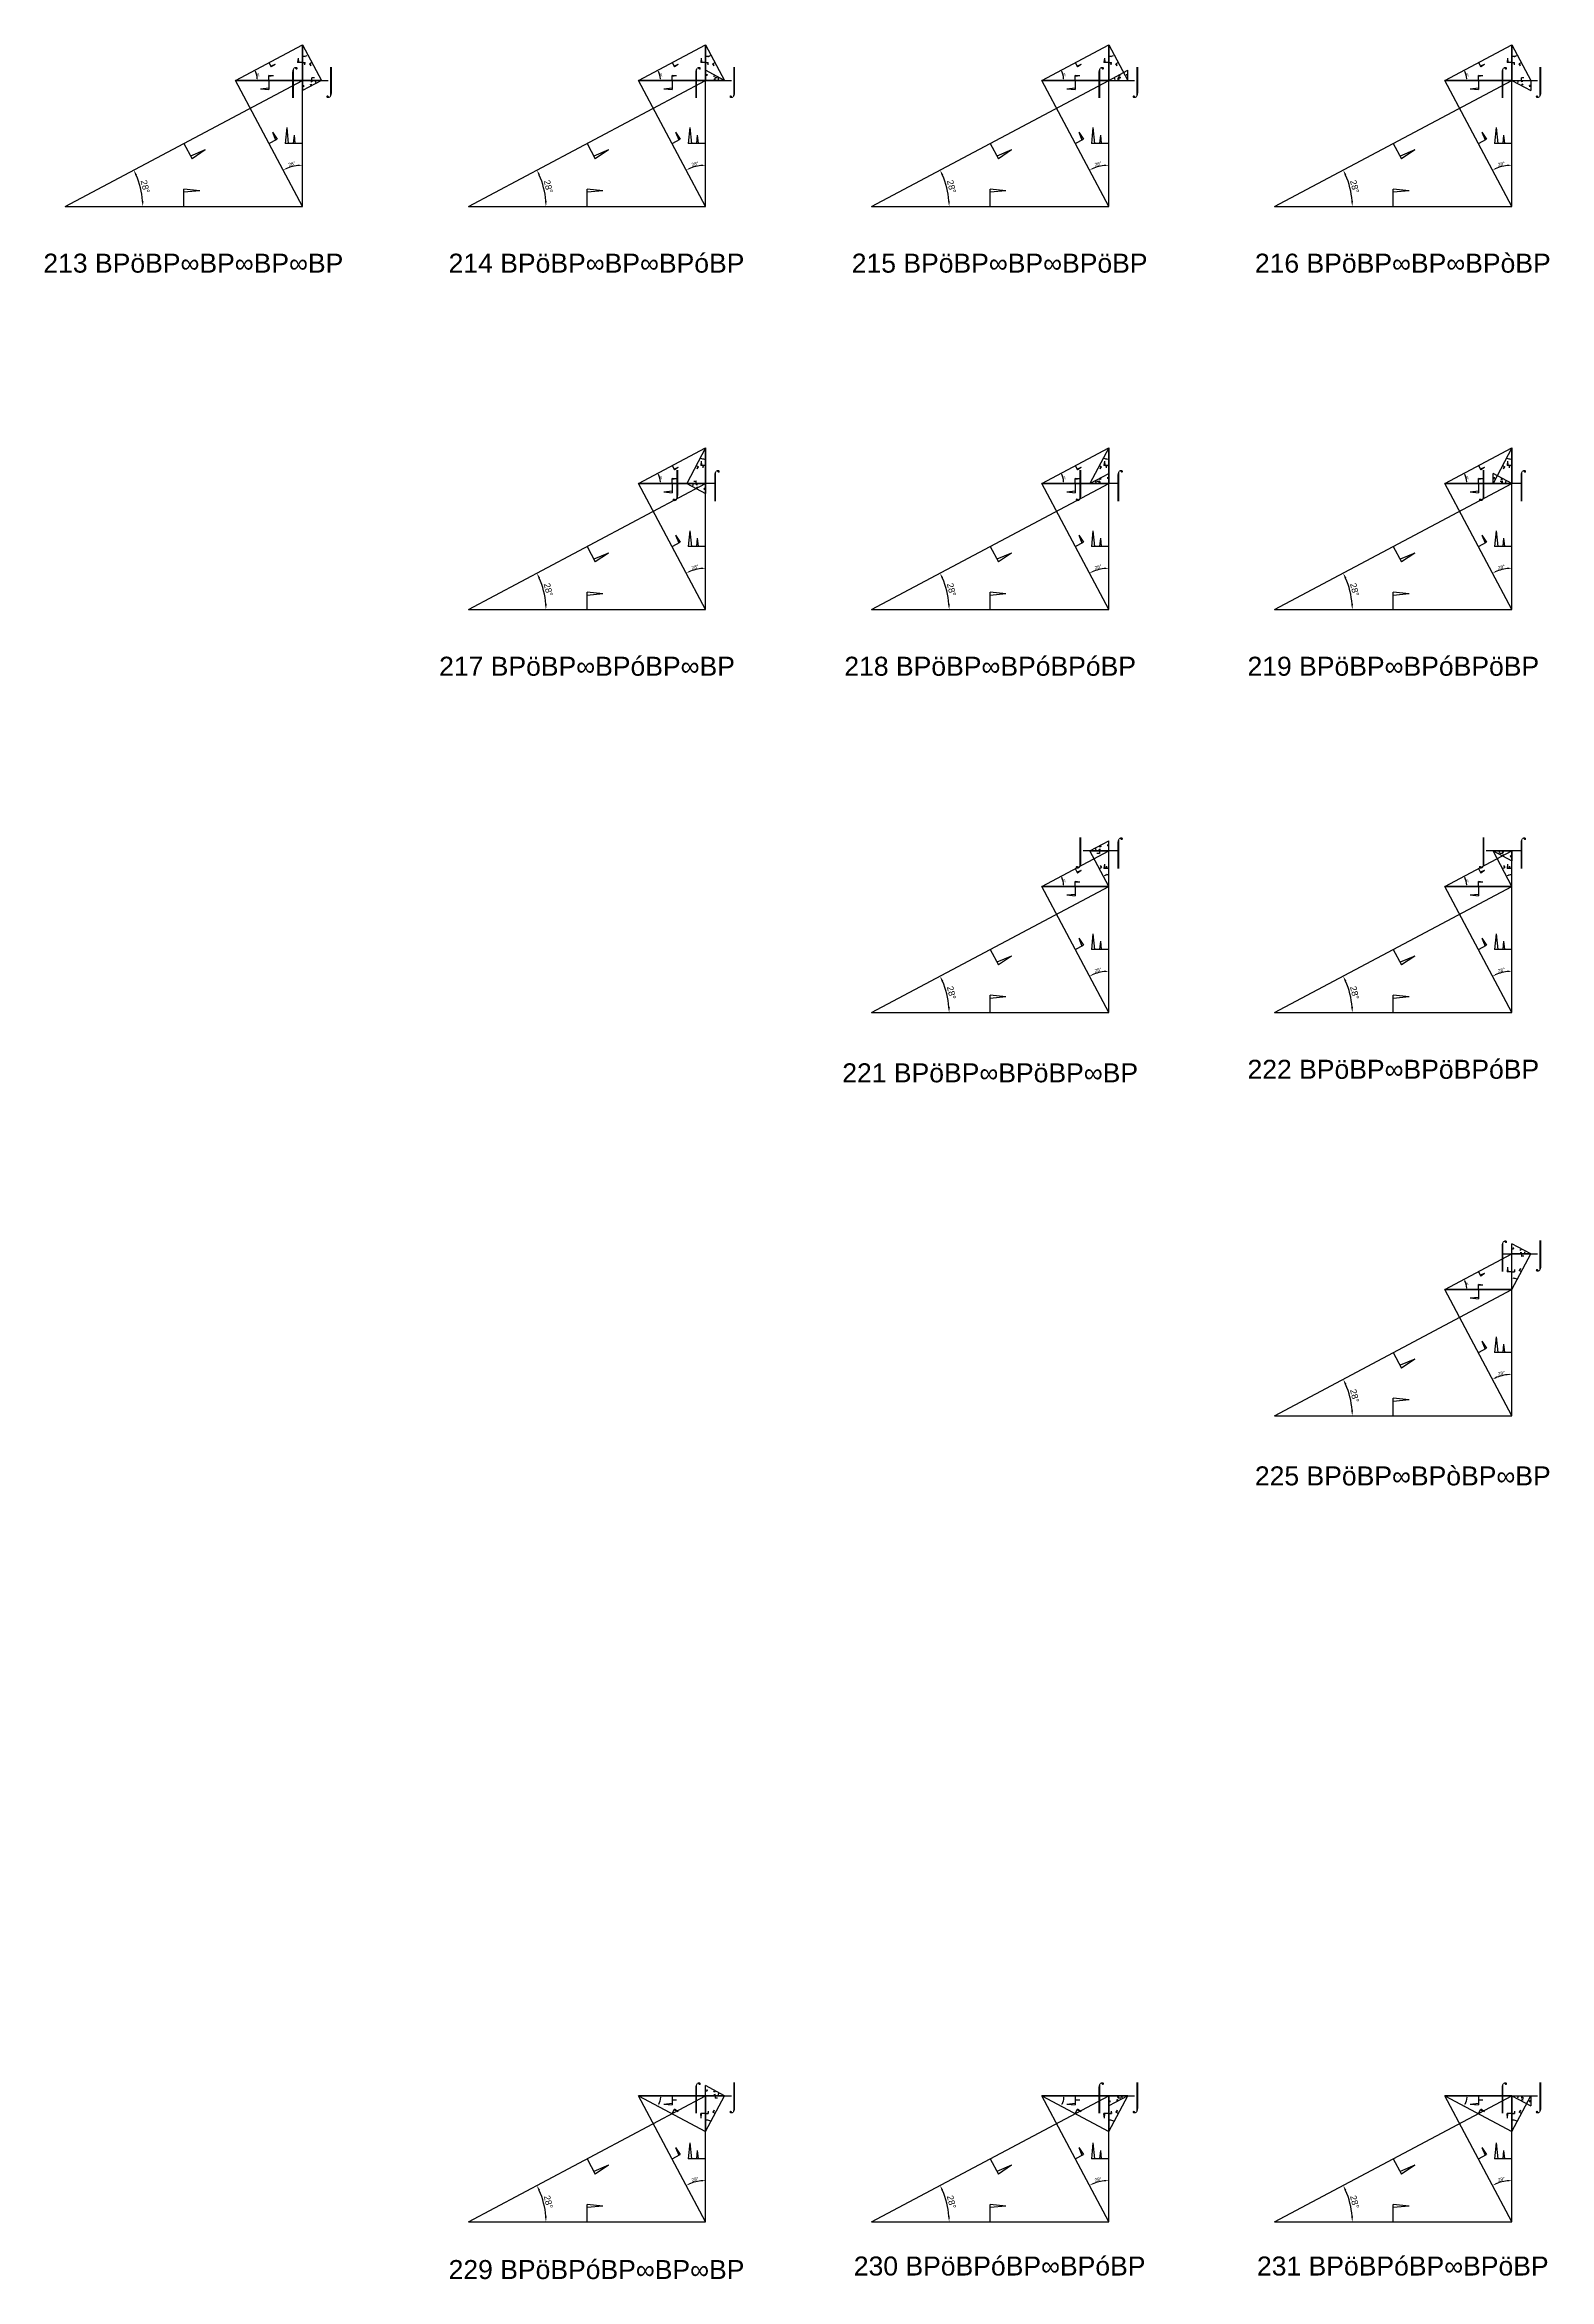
# Model space of a CAD drawing. Header units: millimetres. Extents: x 130908 to 599272, y -2842299 to 24518.
# Drawn here: x 180577 to 275681, y -1974750 to -1833474 of the extents above; entities that cross this region are included whole.
import ezdxf
from ezdxf.enums import TextEntityAlignment as Align

# ---------------------------------------------------------------- set-up
doc = ezdxf.new("R2010")
doc.units = ezdxf.units.MM
doc.header["$PDMODE"] = 35
doc.linetypes.add('DASHED', pattern=[19.05, 12.7, -6.35])
for name, color, linetype in [('BASE', 170, 'Continuous'), ('HYPOTENUSE', 20, 'Continuous'), ('PERPENDICULAR', 90, 'Continuous')]:
    doc.layers.add(name, color=color, linetype=linetype)
doc.styles.add('Arial', font='arial_0.ttf')
doc.dimstyles.new('ISO-25', dxfattribs={"dimtxt": 250, "dimasz": 100, "dimexe": 1.25, "dimexo": 0.625, "dimgap": 100, "dimtad": 1, "dimdec": 0, "dimtxsty": 'Arial', "dimcen": 2.5, "dimadec": 0, "dimazin": 0, "dimtfac": 1, "dimtdec": 0, "dimtmove": 0, "dimatfit": 3, "dimfxl": 1, "dimarcsym": 0})

# ---------------------------------------------------------------- blocks, each defined once
blk = doc.blocks.new('*D9')
at = {"color": 0, "lineweight": -2, "ltscale": 100, "transparency": 16777216}
blk.add_arc((0, 0), 4906, 4.08845, 23.91155, dxfattribs=at)
at = {"color": 0, "ltscale": 100, "transparency": 16777216}
for points in [[(4432, 1963), (4537, 2014), (4332, 2303)], [(4952, 352), (4835, 348), (4906, 0)]]:
    blk.add_solid(points, dxfattribs=at)
at = {"layer": 'Defpoints', "color": 0, "ltscale": 100, "transparency": 16777216}
for p in [(15000, 7976), (0, 0), (0, 0), (4841, 796), (15000, 0)]:
    blk.add_point(p, dxfattribs=at)
at = {"color": 0, "ltscale": 100, "transparency": 16777216, "insert": (5055, 1260), "char_height": 400, "attachment_point": 5, "rotation": 284, "style": 'Arial'}
blk.add_mtext('28°', dxfattribs=at)
blk = doc.blocks.new('SanjoyNathGeometrifyingTrigonometryFundamentalLockedSet')
at = {"color": 114, "linetype": 'DASHED', "ltscale": 100, "true_color": 0x139b48}
for p, q in [((14000, 4987.8), (13900, 3987.8)), ((14000, 4987.8), (14100, 3987.8)), ((15000, 3987.8), (13900, 3987.8))]:
    blk.add_line(p, q, dxfattribs=at)
at = {"color": 242, "linetype": 'DASHED', "ltscale": 100, "true_color": 0xcd2027}
for p, q in [((7500, 3987.8), (8016.4, 3016.6)), ((8852.4, 3574.3), (7922.5, 3193.2)), ((8852.4, 3574.3), (8016.4, 3016.6))]:
    blk.add_line(p, q, dxfattribs=at)
at = {"color": 159, "linetype": 'DASHED', "ltscale": 100, "true_color": 0x22346e}
for p, q in [((7500, 0), (7500, 1100)), ((8500, 1000), (7500, 1100)), ((8500, 1000), (7500, 900))]:
    blk.add_line(p, q, dxfattribs=at)
at = {"layer": 'BASE'}
blk.add_line((0, 0), (15000, 0), dxfattribs=at)
at = {"layer": 'HYPOTENUSE'}
blk.add_line((0, 0), (15000, 7975.6), dxfattribs=at)
at = {"layer": 'PERPENDICULAR'}
blk.add_line((15000, 0), (15000, 7975.6), dxfattribs=at)
at = {"color": 4, "ltscale": 100}
dim = blk.add_angular_dim_2l(base=(4841, 795.6), line1=((0, 0), (15000, 0)), line2=((0, 0), (15000, 7975.6)), dimstyle='ISO-25', override={"dimtxt": 400, "dimasz": 350, "dimgap": 100}, dxfattribs=at)
dim.commit()
dim.dimension.update_dxf_attribs({"geometry": '*D9', "text_midpoint": (5055.4, 1260.5)})

msp = doc.modelspace()

# ---------------------------------------------------------------- linework, layer by layer
at = {"linetype": 'DASHED', "ltscale": 70}
for p, q in [((196274, -1835729), (198672, -1835729)), ((221757, -1835729), (224155, -1835729)), ((247240, -1835729), (249637, -1835729)), ((272722, -1835729), (275120, -1835729)), ((222956, -1861211), (220558, -1861211)), ((248438, -1861211), (246041, -1861211)), ((273921, -1861211), (271523, -1861211)), ((248438, -1884439), (246041, -1884439)), ((273921, -1884439), (271523, -1884439)), ((272722, -1909922), (275120, -1909922)), ((221757, -1963143), (224155, -1963143)), ((247240, -1963143), (249637, -1963143)), ((272722, -1963143), (275120, -1963143))]:
    msp.add_line(p, q, dxfattribs=at)

# ---------------------------------------------------------------- block references
at = {"linetype": 'DASHED', "ltscale": 100}
for p, xscale, yscale, zscale in [((192633, -1835729), 0.282714919717775, 0.282714919717775, 0.282714919717775), ((218115, -1835729), 0.282714919717775, 0.282714919717775, 0.282714919717775), ((243598, -1835729), 0.282714919717775, 0.282714919717775, 0.282714919717775), ((269081, -1835729), 0.282714919717775, 0.282714919717775, 0.282714919717775), ((223555, -1835729), -0.07992772583102702, 0.07992772583102702, 0.07992772583102702), ((247839, -1835729), 0.07992772583102702, 0.07992772583102702, 0.07992772583102702), ((218115, -1861211), 0.282714919717775, 0.282714919717775, 0.282714919717775), ((243598, -1861211), 0.282714919717775, 0.282714919717775, 0.282714919717775), ((269081, -1861211), 0.282714919717775, 0.282714919717775, 0.282714919717775), ((246640, -1861211), 0.07992772583102702, 0.07992772583102702, 0.07992772583102702), ((273322, -1861211), -0.07992772583102702, 0.07992772583102702, 0.07992772583102702), ((243598, -1886694), 0.282714919717775, 0.282714919717775, 0.282714919717775), ((246640, -1884439), 0.07992772583102702, 0.07992772583102702, 0.07992772583102702), ((269081, -1886694), 0.282714919717775, 0.282714919717775, 0.282714919717775), ((269081, -1912177), 0.282714919717775, 0.282714919717775, 0.282714919717775), ((274521, -1909922), -0.07992772583102702, 0.07992772583102702, 0.07992772583102702), ((223555, -1963143), -0.07992772583102702, 0.07992772583102702, 0.07992772583102702)]:
    msp.add_blockref('SanjoyNathGeometrifyingTrigonometryFundamentalLockedSet', p, dxfattribs=dict(at, xscale=xscale, yscale=yscale, zscale=zscale))
for p, xscale, yscale, zscale, rotation in [((196873, -1833474), 0.150322189285358, 0.150322189285358, 0.150322189285358, 270), ((222356, -1833474), 0.150322189285358, 0.150322189285358, 0.150322189285358, 270), ((247839, -1833474), 0.150322189285358, 0.150322189285358, 0.150322189285358, 270), ((273322, -1833474), 0.150322189285358, 0.150322189285358, 0.150322189285358, 270), ((196873, -1843704), 0.53170943166148, 0.53170943166148, 0.53170943166148, 90.00000000000001), ((198072, -1835729), 0.07992772583102702, 0.07992772583102702, 0.07992772583102702, 180), ((222356, -1843704), 0.53170943166148, 0.53170943166148, 0.53170943166148, 90.00000000000001), ((247839, -1843704), 0.53170943166148, 0.53170943166148, 0.53170943166148, 90.00000000000001), ((273322, -1843704), 0.53170943166148, 0.53170943166148, 0.53170943166148, 90.00000000000001), ((273322, -1835729), -0.07992772583102702, 0.07992772583102702, 0.07992772583102702, 180), ((222356, -1858956), -0.150322189285358, 0.150322189285358, 0.150322189285358, 90), ((247839, -1858956), -0.150322189285358, 0.150322189285358, 0.150322189285358, 90), ((273322, -1858956), -0.150322189285358, 0.150322189285358, 0.150322189285358, 90), ((222356, -1869187), 0.53170943166148, 0.53170943166148, 0.53170943166148, 90.00000000000001), ((221157, -1861211), -0.07992772583102702, 0.07992772583102702, 0.07992772583102702, 180), ((247839, -1869187), 0.53170943166148, 0.53170943166148, 0.53170943166148, 90.00000000000001), ((273322, -1869187), 0.53170943166148, 0.53170943166148, 0.53170943166148, 90.00000000000001), ((247839, -1886694), 0.150322189285358, 0.150322189285358, 0.150322189285358, 90), ((273322, -1886694), 0.150322189285358, 0.150322189285358, 0.150322189285358, 90), ((272123, -1884439), -0.07992772583102702, 0.07992772583102702, 0.07992772583102702, 180), ((247839, -1894670), 0.53170943166148, 0.53170943166148, 0.53170943166148, 90.00000000000001), ((273322, -1894670), 0.53170943166148, 0.53170943166148, 0.53170943166148, 90.00000000000001), ((273322, -1912177), -0.150322189285358, 0.150322189285358, 0.150322189285358, 270), ((273322, -1920153), 0.53170943166148, 0.53170943166148, 0.53170943166148, 90.00000000000001), ((222356, -1971118), 0.53170943166148, 0.53170943166148, 0.53170943166148, 90.00000000000001), ((218115, -1963143), -0.282714919717775, 0.282714919717775, 0.282714919717775, 180), ((222356, -1965397), -0.150322189285358, 0.150322189285358, 0.150322189285358, 270), ((247839, -1971118), 0.53170943166148, 0.53170943166148, 0.53170943166148, 90.00000000000001), ((243598, -1963143), -0.282714919717775, 0.282714919717775, 0.282714919717775, 180), ((247839, -1965397), -0.150322189285358, 0.150322189285358, 0.150322189285358, 270), ((249038, -1963143), 0.07992772583102702, 0.07992772583102702, 0.07992772583102702, 180), ((273322, -1971118), 0.53170943166148, 0.53170943166148, 0.53170943166148, 90.00000000000001), ((269081, -1963143), -0.282714919717775, 0.282714919717775, 0.282714919717775, 180), ((273322, -1965397), -0.150322189285358, 0.150322189285358, 0.150322189285358, 270), ((273322, -1963143), -0.07992772583102702, 0.07992772583102702, 0.07992772583102702, 180)]:
    msp.add_blockref('SanjoyNathGeometrifyingTrigonometryFundamentalLockedSet', p, dxfattribs=dict(at, xscale=xscale, yscale=yscale, zscale=zscale, rotation=rotation))
at = {"linetype": 'DASHED'}
for p in [(181873, -1843704), (207356, -1843704), (232839, -1843704), (258322, -1843704), (207356, -1869187), (232839, -1869187), (258322, -1869187), (232839, -1894670), (258322, -1894670), (258322, -1920153), (207356, -1971118), (232839, -1971118), (258322, -1971118)]:
    msp.add_blockref('SanjoyNathGeometrifyingTrigonometryFundamentalLockedSet', p, dxfattribs=at)

# ---------------------------------------------------------------- texts
at = {"linetype": 'DASHED', "ltscale": 100, "style": 'Arial'}
for s, p in [('⌠', (196274, -1835729)), ('⌡', (198672, -1835729)), ('⌠', (221757, -1835729)), ('⌡', (224155, -1835729)), ('⌠', (247240, -1835729)), ('⌡', (249637, -1835729)), ('⌠', (272722, -1835729)), ('⌡', (275120, -1835729)), ('213 BPöBP∞BP∞BP∞BP', (189973, -1847285)), ('214 BPöBP∞BP∞BPóBP', (215456, -1847285)), ('215 BPöBP∞BP∞BPöBP', (240938, -1847285)), ('216 BPöBP∞BP∞BPòBP', (266421, -1847285)), ('⌡', (220558, -1861211)), ('⌠', (222956, -1861211)), ('⌡', (246041, -1861211)), ('⌠', (248438, -1861211)), ('⌡', (271523, -1861211)), ('⌠', (273921, -1861211)), ('217 BPöBP∞BPóBP∞BP', (214856, -1872768)), ('218 BPöBP∞BPóBPóBP', (240339, -1872768)), ('219 BPöBP∞BPóBPöBP', (265822, -1872768)), ('⌡', (246041, -1884439)), ('⌠', (248438, -1884439)), ('⌡', (271523, -1884439)), ('⌠', (273921, -1884439)), ('221 BPöBP∞BPöBP∞BP', (240339, -1898474)), ('222 BPöBP∞BPöBPóBP', (265822, -1898250)), ('⌠', (272722, -1909922)), ('⌡', (275120, -1909922)), ('225 BPöBP∞BPòBP∞BP', (266421, -1923956)), ('⌠', (221757, -1963143)), ('⌡', (224155, -1963143)), ('⌠', (247240, -1963143)), ('⌡', (249637, -1963143)), ('⌠', (272722, -1963143)), ('⌡', (275120, -1963143)), ('229 BPöBPóBP∞BP∞BP', (215456, -1974133)), ('230 BPöBPóBP∞BPóBP', (240938, -1973910)), ('231 BPöBPóBP∞BPöBP', (266421, -1973910))]:
    msp.add_text(s, height=1200, dxfattribs=at).set_placement(p, align=Align.MIDDLE_CENTER)

doc.saveas('drawing.dxf')
